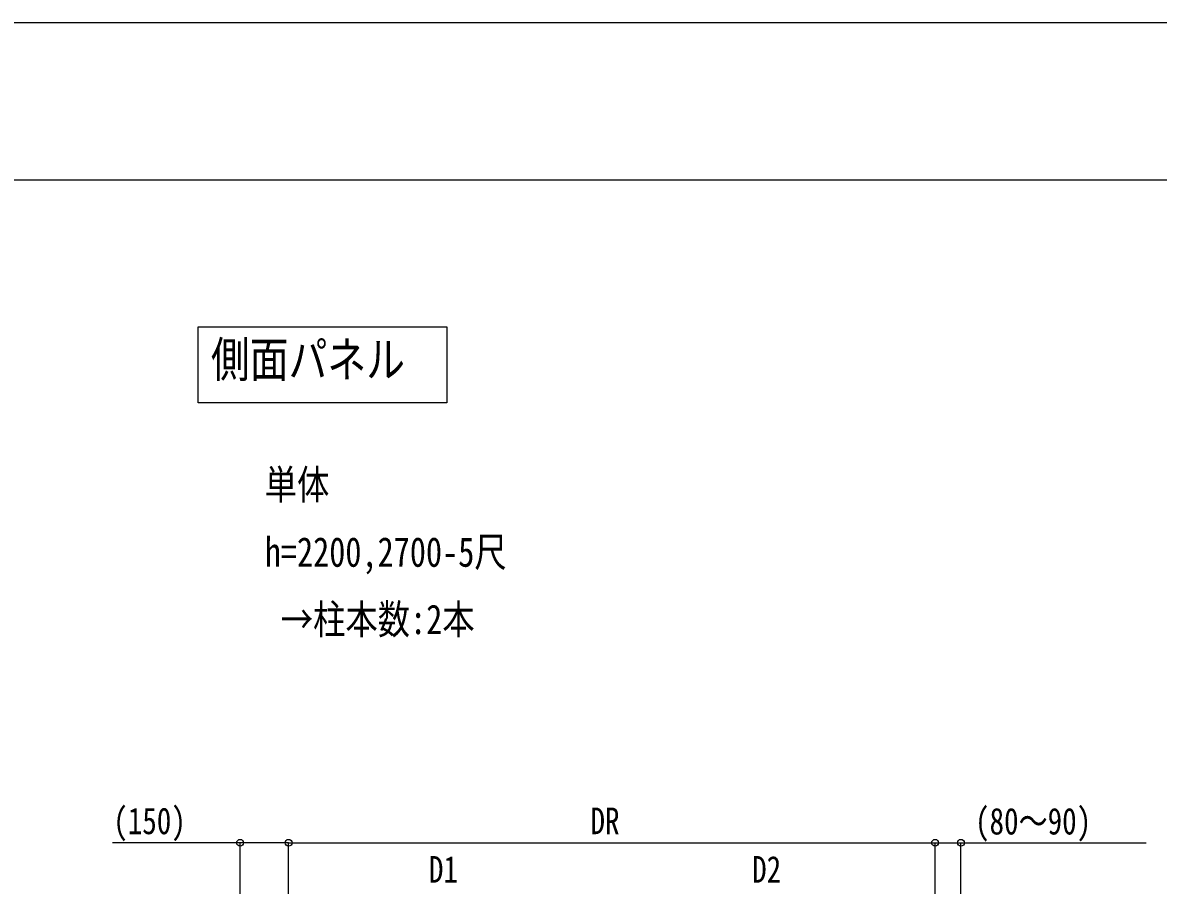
# Model space of a CAD drawing. Units: millimetres, scale not verified. Extents: x -10512 to 10512, y -7425 to 7425.
# Drawn here: x 2404 to 5917, y 4757 to 7425 of the extents above; entities that cross this region are included whole.
import ezdxf
from ezdxf.enums import TextEntityAlignment as Align

# ---------------------------------------------------------------- set-up
doc = ezdxf.new("R2010")
doc.units = ezdxf.units.MM
doc.header["$LTSCALE"] = 40
for name, color, linetype in [('0-2_USER1', 3, 'Continuous'), ('0-5_YKK_A1', 4, 'Continuous'), ('0-6_YKK_D', 6, 'Continuous'), ('0-7_YKK_ZWAK', 7, 'Continuous')]:
    doc.layers.add(name, color=color, linetype=linetype)
doc.styles.add('ＭＳ ゴシック', font='')
doc.styles.get('ＭＳ ゴシック').set_extended_font_data('MS Gothic')

msp = doc.modelspace()

# ---------------------------------------------------------------- linework, layer by layer
at = {"layer": '0-5_YKK_A1'}
msp.add_lwpolyline([(2946.64, 6484.76), (3716.54, 6484.76), (3716.54, 6249.3), (2946.64, 6249.3)], close=True, dxfattribs=at)
at = {"layer": '0-6_YKK_D'}
for p, q in [((3076.82, 3953.3), (3076.82, 4889.3)), ((3226.82, 4390.28), (3226.82, 4889.3)), ((3226.82, 4391.28), (3226.82, 4889.3)), ((3226.82, 4888.3), (5226.82, 4888.3)), ((5226.82, 4600.19), (5226.82, 4889.3)), ((5226.82, 4597.77), (5226.82, 4889.3)), ((5306.82, 4662.69), (5306.82, 4889.3))]:
    msp.add_line(p, q, dxfattribs=at)
for points in [[(3226.82, 4888.3), (3076.82, 4888.3), (2682.32, 4888.3)], [(5226.82, 4888.3), (5306.82, 4888.3), (5879.45, 4888.3)]]:
    msp.add_lwpolyline(points, dxfattribs=at)
for centre in [(3076.82, 4888.3), (3226.82, 4888.3), (3226.82, 4888.3), (5226.82, 4888.3), (5226.82, 4888.3), (5306.82, 4888.3)]:
    msp.add_circle(centre, 10.62, dxfattribs=at)
at = {"layer": '0-7_YKK_ZWAK'}
msp.add_line((9737.55, 6937.5), (-9762.45, 6937.5), dxfattribs=at)
msp.add_lwpolyline([(-10512.5, -7425), (10512.5, -7425), (10512.5, 7425), (-10512.5, 7425)], close=True, dxfattribs=at)

# ---------------------------------------------------------------- texts
at = {"layer": '0-2_USER1', "style": 'ＭＳ ゴシック', "width": 0.8}
for s, height, p in [('側面パネル', 110, (2986.51, 6295.47)), ('単体', 91.64, (3152.91, 5923)), ('h=2200,2700-5尺', 91.64, (3152.91, 5714.67)), (' →柱本数:2本', 91.64, (3152.91, 5506.33))]:
    msp.add_text(s, height=height, dxfattribs=at).set_placement(p, align=Align.BOTTOM_LEFT)
at = {"layer": '0-6_YKK_D', "style": 'ＭＳ ゴシック', "width": 0.8}
for s, p in [('(150)', (2684.32, 4890.3)), ('DR', (4160.82, 4890.3)), ('(80～90)', (5350.39, 4889.36)), ('D1', (3660.82, 4740.3)), ('D2', (4660.82, 4740.3))]:
    msp.add_text(s, height=82.48, dxfattribs=at).set_placement(p, align=Align.BOTTOM_LEFT)

doc.saveas('drawing.dxf')
